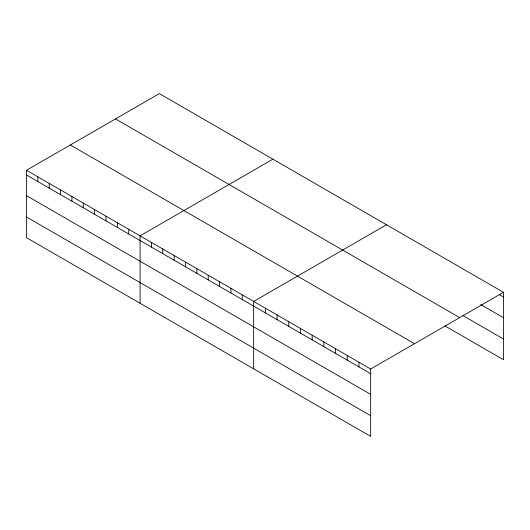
<?xml version="1.0" encoding="UTF-8"?>
<svg xmlns="http://www.w3.org/2000/svg" width="530" height="530" viewBox="0 0 530 530"><rect width="100%" height="100%" fill="white"/><g stroke="black" fill="none" stroke-linecap="round" stroke-linejoin="round"><path stroke-width="0.79" d="M26.5 170.289L370.675 368.999L370.675 436.395L26.5 237.685L26.5 170.289L159.325 93.605L503.5 292.315L503.5 359.711L444.988 325.93M272.904 159.179L140.079 235.863L140.079 303.259M386.483 224.753L253.651 301.438L253.651 368.834M370.675 368.999L503.5 292.315M499.373 294.614L503.5 296.999M480.783 304.578L503.5 317.689M462.889 315.569L503.5 339.014M115.494 118.912L459.669 317.616M70.331 144.988L414.506 343.692M26.5 174.98L370.675 373.683M26.5 195.669L370.675 394.38M26.5 216.995L370.675 415.699M358.969 362.242L358.969 366.926M347.269 355.484L347.269 360.175M335.57 348.733L335.57 353.417M323.863 341.976L323.863 346.66M312.163 335.218L312.163 339.902M300.464 328.461L300.464 333.145M288.757 321.703L288.757 326.394M277.058 314.952L277.058 319.636M265.358 308.195L265.358 312.879M242.296 294.879L242.296 299.569M230.941 288.327L230.941 293.01M219.579 281.768L219.579 286.452M208.224 275.209L208.224 279.893M196.869 268.65L196.869 273.334M185.507 262.092L185.507 266.782M174.151 255.54L174.151 260.223M162.79 248.981L162.79 253.665M151.434 242.422L151.434 247.106M128.717 229.304L128.717 233.995M117.362 222.752L117.362 227.436M106.007 216.194L106.007 220.877M94.645 209.635L94.645 214.319M83.289 203.076L83.289 207.767M71.928 196.524L71.928 201.208M60.572 189.965L60.572 194.649M49.217 183.406L49.217 188.09M37.855 176.848L37.855 181.532"/></g></svg>
